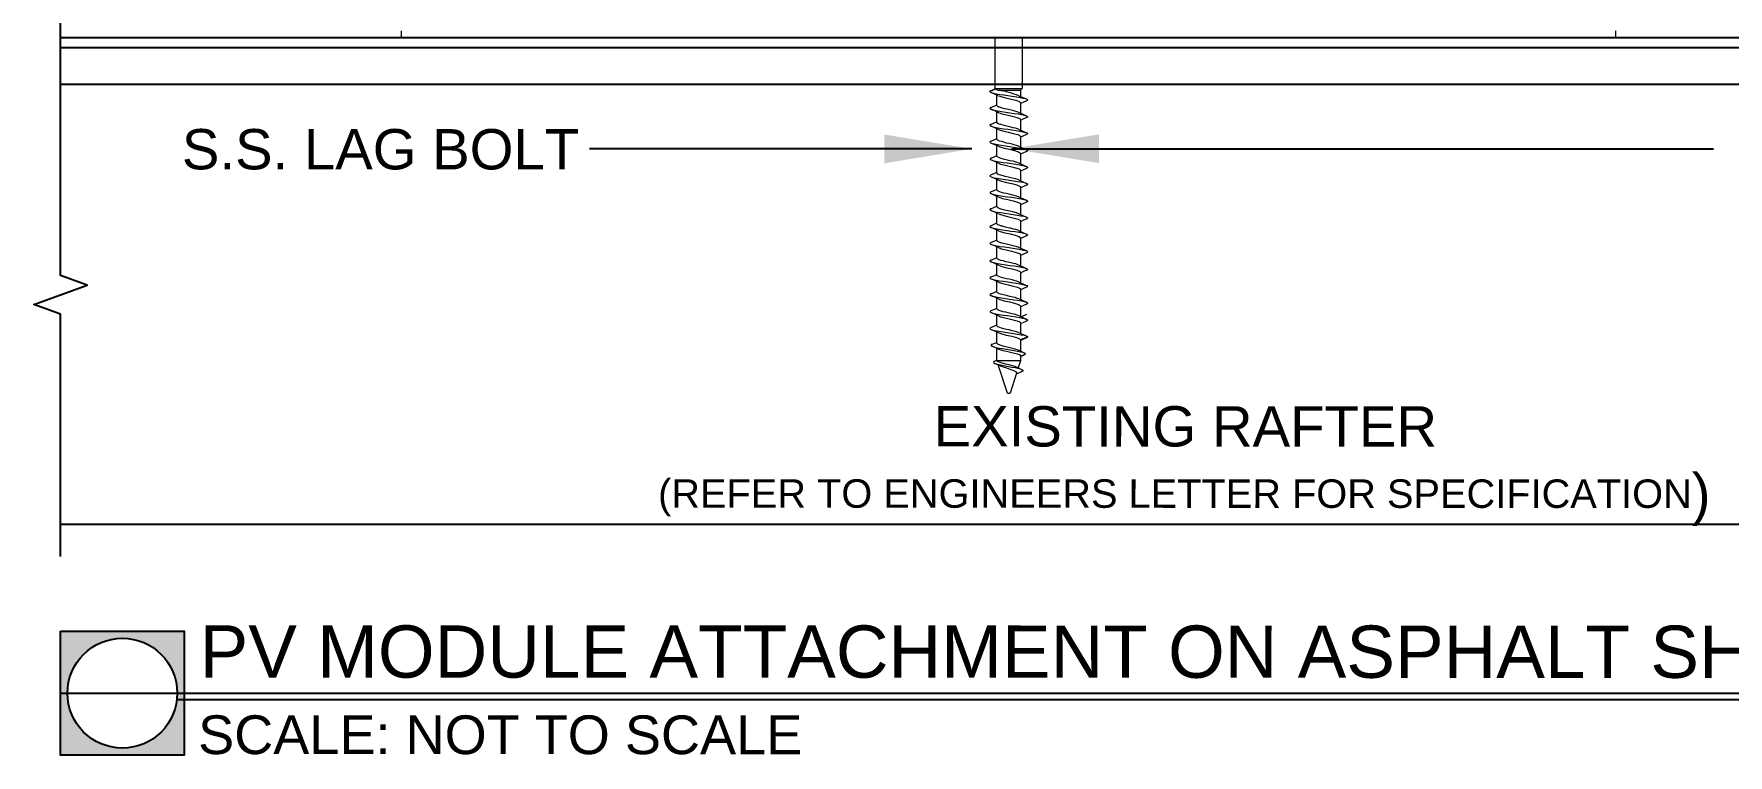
# Model space of a CAD drawing. Header units: feet. Extents: x 1527 to 2118, y 2730 to 2935.
# Drawn here: x 1845.8 to 2007.3, y 2729.8 to 2798.5 of the extents above; entities that cross this region are included whole.
import ezdxf

# ---------------------------------------------------------------- set-up
doc = ezdxf.new("R2010")
doc.units = ezdxf.units.FT
doc.header["$MEASUREMENT"] = 0
doc.styles.add('PAPER SPACE TXT', font='technic_.ttf', dxfattribs={"height": 0.125})
doc.styles.add('TITLE BBLOCK TEXT', font='ARIALUNI.TTF')
doc.dimstyles.new('PAPER SPACE', dxfattribs={"dimscale": 0, "dimtxt": 0.125, "dimasz": 0.125, "dimexe": 0, "dimexo": 0.020508, "dimgap": 0.041992, "dimtad": 1, "dimdec": 4, "dimzin": 3, "dimdsep": 46, "dimlunit": 4, "dimtxsty": 'PAPER SPACE TXT', "dimcen": 0.125, "dimclrd": 1, "dimclre": 1, "dimclrt": 7, "dimadec": 0, "dimazin": 0, "dimtfac": 1, "dimtdec": 4, "dimtofl": 0, "dimtmove": 2, "dimatfit": 3, "dimfxl": 1, "dimfrac": 2, "dimtolj": 1, "dimtzin": 0, "dimarcsym": 1})

msp = doc.modelspace()

# ---------------------------------------------------------------- hatches: boundary and pattern name
h = msp.add_hatch(color=6)
h.dxf.hatch_style = 1
h.paths.add_polyline_path([(1860.11, 2741.62), (1848.32, 2741.62), (1848.32, 2729.83), (1860.11, 2729.83)])
h.paths.add_polyline_path([(1859.45, 2735.73, -1), (1848.98, 2735.73, -1)], flags=16)

# ---------------------------------------------------------------- linework, layer by layer
at = {"color": 7, "linetype": 'Continuous', "lineweight": 15}
for p, q in [((1880.83, 2798.16), (1880.83, 2798.8)), ((1996.58, 2798.16), (1996.58, 2798.8)), ((1880.83, 2798.16), (1996.58, 2798.16)), ((1937.42, 2793.3), (1937.42, 2798.16)), ((1939.99, 2798.16), (1939.99, 2793.3)), ((1937.48, 2793.25), (1937.43, 2793.3)), ((1937.58, 2791.69), (1937.58, 2792.69)), ((1937.78, 2793.15), (1939.83, 2793.15)), ((1939.99, 2793.3), (1939.83, 2793.15)), ((1939.83, 2793.15), (1939.83, 2792.56)), ((1937.58, 2790.09), (1937.58, 2791.08)), ((1939.83, 2791.95), (1939.83, 2790.96)), ((1937.58, 2788.48), (1937.58, 2789.47)), ((1939.83, 2790.34), (1939.83, 2789.35)), ((1937.58, 2786.87), (1937.58, 2787.87)), ((1939.83, 2788.74), (1939.83, 2787.74)), ((1937.58, 2785.26), (1937.58, 2786.26)), ((1939.83, 2787.13), (1939.83, 2786.13)), ((1937.58, 2783.66), (1937.58, 2784.65)), ((1939.83, 2785.52), (1939.83, 2784.53)), ((1937.58, 2782.05), (1937.58, 2783.04)), ((1939.85, 2783.96), (1939.77, 2783.95)), ((1939.83, 2783.91), (1939.83, 2782.92)), ((1937.58, 2780.44), (1937.58, 2781.44)), ((1939.83, 2782.31), (1939.83, 2781.31)), ((1937.58, 2778.83), (1937.58, 2779.83)), ((1939.83, 2780.7), (1939.83, 2779.7)), ((1937.58, 2777.23), (1937.58, 2778.22)), ((1939.83, 2779.09), (1939.83, 2778.1)), ((1937.58, 2775.55), (1937.58, 2776.55)), ((1939.83, 2777.42), (1939.83, 2776.42)), ((1937.58, 2773.95), (1937.58, 2774.94)), ((1939.83, 2775.81), (1939.83, 2774.81)), ((1937.58, 2772.34), (1937.58, 2773.33)), ((1939.83, 2774.2), (1939.83, 2773.21)), ((1937.58, 2770.73), (1937.58, 2771.72)), ((1939.83, 2772.59), (1939.83, 2771.6)), ((1937.58, 2769.08), (1937.58, 2770.12)), ((1939.83, 2770.99), (1939.83, 2769.99)), ((1937.58, 2767.38), (1937.58, 2768.56)), ((1939.83, 2769.38), (1939.83, 2768.3)), ((1939.83, 2767.86), (1939.83, 2767.38)), ((1937.36, 2767.35), (1937.58, 2767.45)), ((1939.83, 2767.38), (1937.58, 2767.38)), ((1938.57, 2764.3), (1937.71, 2766.99)), ((1939.83, 2767.38), (1939.61, 2766.7)), ((1940.04, 2766.4), (1939.87, 2766.32)), ((1939.45, 2766.19), (1938.84, 2764.3))]:
    msp.add_line(p, q, dxfattribs=at)
at = {"color": 1}
for p, q in [((1848.32, 2798.16), (2055.69, 2798.16)), ((1848.32, 2751.83), (2055.69, 2751.83))]:
    msp.add_line(p, q, dxfattribs=at)
at = {"color": 6}
for p, q in [((1848.32, 2797.23), (2055.69, 2797.23)), ((1848.32, 2793.73), (2055.69, 2793.73)), ((1848.32, 2735.73), (2053.51, 2735.73))]:
    msp.add_line(p, q, dxfattribs=at)
at = {"color": 7, "linetype": 'Continuous', "lineweight": 0}
for p, q in [((1937.15, 2793.16), (1937.43, 2793.3)), ((1937.42, 2793.3), (1939.99, 2793.3)), ((1940.51, 2769.65), (1939.83, 2769.38)), ((1939.83, 2769.38), (1940.51, 2769.65)), ((1940.25, 2769.51), (1940.25, 2769.52)), ((1939.83, 2769.37), (1939.83, 2769.38)), ((1939.83, 2769.38), (1939.83, 2769.37)), ((1938.57, 2764.3), (1938.84, 2764.3))]:
    msp.add_line(p, q, dxfattribs=at)
at = {"color": 251, "linetype": 'Continuous'}
msp.add_line((1859.45, 2735.14), (2053.51, 2735.14), dxfattribs=at)
at = {"color": 7, "linetype": 'Continuous', "flags": 128}
msp.add_lwpolyline([(1848.32, 2748.75), (1848.32, 2771.81), (1845.78, 2772.74), (1850.86, 2774.58), (1848.32, 2775.51), (1848.32, 2802.24)], dxfattribs=at)
at = {"color": 7, "linetype": 'Continuous', "lineweight": 15, "flags": 128}
for points in [[(1936.91, 2793.03), (1937.24, 2793.18), (1937.46, 2793.27)], [(1937.15, 2793.16), (1936.98, 2793.1), (1936.91, 2793.05)], [(1936.91, 2793.03), (1936.93, 2792.99), (1937.04, 2792.93), (1937.24, 2792.87), (1937.51, 2792.81), (1937.85, 2792.75), (1938.23, 2792.7), (1938.63, 2792.64), (1939.04, 2792.58), (1939.43, 2792.52), (1939.79, 2792.46), (1940.08, 2792.4), (1940.31, 2792.35), (1940.45, 2792.29), (1940.51, 2792.23), (1940.47, 2792.17), (1940.4, 2792.14)], [(1937.71, 2792.63), (1937.37, 2792.78), (1937.01, 2792.94)], [(1937.72, 2792.63), (1937.96, 2792.54), (1938.41, 2792.42), (1938.92, 2792.31), (1939.38, 2792.19), (1939.71, 2792.07), (1939.83, 2791.95), (1939.83, 2791.95)], [(1939.68, 2792.63), (1940.03, 2792.47), (1940.39, 2792.32)], [(1940.41, 2792.14), (1940.05, 2791.98), (1939.83, 2791.89)], [(1937.01, 2791.5), (1936.94, 2791.47), (1936.91, 2791.41), (1936.97, 2791.35), (1937.12, 2791.29), (1937.36, 2791.24), (1937.66, 2791.18), (1938.02, 2791.12), (1938.41, 2791.06), (1938.82, 2791), (1939.23, 2790.94), (1939.6, 2790.89), (1939.93, 2790.83), (1940.2, 2790.77), (1940.39, 2790.71), (1940.49, 2790.65), (1940.5, 2790.59), (1940.42, 2790.54)], [(1937, 2791.5), (1937.37, 2791.66), (1937.58, 2791.76)], [(1937.74, 2791.01), (1937.38, 2791.17), (1937.02, 2791.33)], [(1939.67, 2791.03), (1939.66, 2791.03), (1939.51, 2791.09), (1939.29, 2791.15), (1939.19, 2791.18), (1939.07, 2791.21), (1938.81, 2791.27), (1938.56, 2791.33), (1938.31, 2791.38), (1938.09, 2791.44), (1937.85, 2791.52), (1937.78, 2791.54), (1937.77, 2791.54), (1937.77, 2791.54), (1937.77, 2791.54), (1937.77, 2791.54), (1937.77, 2791.54), (1937.77, 2791.54), (1937.77, 2791.54), (1937.77, 2791.54), (1937.77, 2791.54), (1937.77, 2791.54), (1937.77, 2791.54), (1937.77, 2791.55), (1937.76, 2791.55), (1937.75, 2791.55), (1937.74, 2791.56), (1937.68, 2791.58), (1937.63, 2791.62), (1937.58, 2791.68), (1937.59, 2791.69)], [(1937.59, 2791.15), (1937.58, 2791.14), (1937.72, 2791.02), (1938.05, 2790.9), (1938.52, 2790.79), (1939.03, 2790.67), (1939.47, 2790.55), (1939.76, 2790.44), (1939.81, 2790.34)], [(1939.67, 2791.03), (1940.03, 2790.87), (1940.4, 2790.71)], [(1940.42, 2790.54), (1940.05, 2790.38), (1939.83, 2790.28)], [(1937.02, 2789.9), (1936.99, 2789.89), (1936.91, 2789.83), (1936.92, 2789.78), (1937.03, 2789.72), (1937.22, 2789.66), (1937.49, 2789.6), (1937.82, 2789.54), (1938.2, 2789.48), (1938.6, 2789.43), (1939.01, 2789.37), (1939.4, 2789.31), (1939.76, 2789.25), (1940.06, 2789.19), (1940.3, 2789.13), (1940.45, 2789.08), (1940.51, 2789.02), (1940.47, 2788.96), (1940.4, 2788.93)], [(1937.01, 2789.9), (1937.37, 2790.06), (1937.58, 2790.15)], [(1937.72, 2789.41), (1937.38, 2789.57), (1937.02, 2789.72)], [(1939.69, 2789.41), (1939.55, 2789.47), (1939.35, 2789.53), (1939.14, 2789.58), (1938.9, 2789.64), (1938.64, 2789.7), (1938.38, 2789.76), (1938.16, 2789.81), (1937.95, 2789.87), (1937.78, 2789.93), (1937.67, 2789.98), (1937.59, 2790.06), (1937.59, 2790.09)], [(1937.74, 2789.41), (1937.78, 2789.39), (1938.15, 2789.27), (1938.64, 2789.15), (1939.14, 2789.04), (1939.56, 2788.92), (1939.79, 2788.8), (1939.8, 2788.74)], [(1939.68, 2789.42), (1940.04, 2789.25), (1940.41, 2789.09)], [(1940.41, 2788.93), (1940.04, 2788.76), (1939.83, 2788.67)], [(1937.03, 2788.3), (1936.94, 2788.26), (1936.91, 2788.2), (1936.96, 2788.14), (1937.11, 2788.08), (1937.33, 2788.03), (1937.64, 2787.97), (1937.99, 2787.91), (1938.38, 2787.85), (1938.79, 2787.79), (1939.2, 2787.73), (1939.57, 2787.67), (1939.91, 2787.62), (1940.18, 2787.56), (1940.38, 2787.5), (1940.49, 2787.44), (1940.5, 2787.38), (1940.43, 2787.32), (1940.39, 2787.31)], [(1937.72, 2787.81), (1937.37, 2787.96), (1937.01, 2788.12)], [(1937.02, 2788.3), (1937.38, 2788.45), (1937.58, 2788.54)], [(1939.7, 2787.8), (1939.63, 2787.83), (1939.45, 2787.89), (1939.22, 2787.95), (1939.02, 2788), (1938.73, 2788.07), (1938.5, 2788.12), (1938.23, 2788.19), (1938.02, 2788.25), (1937.83, 2788.3), (1937.7, 2788.36), (1937.68, 2788.37), (1937.65, 2788.39), (1937.6, 2788.43), (1937.58, 2788.48)], [(1937.74, 2787.81), (1937.85, 2787.75), (1938.26, 2787.64), (1938.76, 2787.52), (1939.25, 2787.4), (1939.63, 2787.28), (1939.82, 2787.17), (1939.81, 2787.13)], [(1939.69, 2787.8), (1940.05, 2787.64), (1940.42, 2787.48)], [(1940.4, 2787.31), (1940.03, 2787.15), (1939.83, 2787.06)], [(1937.02, 2786.69), (1937, 2786.68), (1936.92, 2786.62), (1936.92, 2786.57), (1937.02, 2786.51), (1937.2, 2786.45), (1937.47, 2786.39), (1937.79, 2786.33), (1938.17, 2786.27), (1938.57, 2786.22), (1938.98, 2786.16), (1939.38, 2786.1), (1939.73, 2786.04), (1940.04, 2785.98), (1940.28, 2785.92), (1940.44, 2785.87), (1940.5, 2785.81), (1940.48, 2785.75), (1940.38, 2785.7)], [(1937.72, 2786.2), (1937.37, 2786.36), (1937, 2786.52)], [(1937.02, 2786.69), (1937.38, 2786.85), (1937.58, 2786.94)], [(1939.7, 2786.19), (1939.66, 2786.21), (1939.5, 2786.27), (1939.3, 2786.33), (1939.11, 2786.38), (1938.82, 2786.44), (1938.58, 2786.5), (1938.31, 2786.56), (1938.09, 2786.62), (1937.89, 2786.68), (1937.76, 2786.73), (1937.63, 2786.8), (1937.59, 2786.84), (1937.58, 2786.86), (1937.59, 2786.87)], [(1937.73, 2786.2), (1937.93, 2786.12), (1938.37, 2786), (1938.88, 2785.88), (1939.35, 2785.77), (1939.69, 2785.65), (1939.83, 2785.53), (1939.82, 2785.52)], [(1939.69, 2786.2), (1940.05, 2786.04), (1940.41, 2785.88)], [(1940.39, 2785.7), (1940.03, 2785.55), (1939.83, 2785.46)], [(1937.02, 2785.08), (1936.95, 2785.05), (1936.91, 2784.99), (1936.95, 2784.93), (1937.09, 2784.87), (1937.31, 2784.82), (1937.61, 2784.76), (1937.96, 2784.7), (1938.35, 2784.64), (1938.76, 2784.58), (1939.16, 2784.52), (1939.55, 2784.46), (1939.88, 2784.41), (1940.16, 2784.35), (1940.36, 2784.29), (1940.48, 2784.23), (1940.5, 2784.17), (1940.43, 2784.11), (1940.39, 2784.1)], [(1937.72, 2784.59), (1937.37, 2784.75), (1937, 2784.91)], [(1937.01, 2785.08), (1937.38, 2785.24), (1937.58, 2785.33)], [(1937.58, 2784.72), (1937.58, 2784.72), (1937.7, 2784.6), (1938.02, 2784.48), (1938.48, 2784.37), (1938.99, 2784.25), (1939.44, 2784.13), (1939.74, 2784.02), (1939.82, 2783.91)], [(1939.7, 2784.59), (1939.56, 2784.64), (1939.36, 2784.7), (1939.18, 2784.75), (1938.9, 2784.82), (1938.65, 2784.88), (1938.36, 2784.94), (1938.16, 2784.99), (1937.95, 2785.05), (1937.79, 2785.1), (1937.66, 2785.16), (1937.59, 2785.24), (1937.59, 2785.26)], [(1939.7, 2784.59), (1940.04, 2784.43), (1940.4, 2784.28)], [(1940.4, 2784.1), (1940.04, 2783.94), (1939.83, 2783.85)], [(1937, 2783.47), (1936.92, 2783.41), (1936.92, 2783.36), (1937.01, 2783.3), (1937.18, 2783.24), (1937.44, 2783.18), (1937.77, 2783.12), (1938.14, 2783.06), (1938.54, 2783), (1938.95, 2782.95), (1939.35, 2782.89), (1939.71, 2782.83), (1940.02, 2782.77), (1940.27, 2782.71), (1940.43, 2782.65), (1940.5, 2782.6), (1940.48, 2782.54), (1940.4, 2782.49)], [(1937, 2783.47), (1937.37, 2783.63), (1937.58, 2783.72)], [(1937.74, 2782.97), (1937.38, 2783.13), (1937.01, 2783.3)], [(1939.69, 2782.98), (1939.63, 2783.01), (1939.44, 2783.07), (1939.22, 2783.13), (1938.95, 2783.2), (1938.73, 2783.25), (1938.48, 2783.31), (1938.25, 2783.36), (1938.02, 2783.42), (1937.84, 2783.48), (1937.7, 2783.54), (1937.61, 2783.6), (1937.58, 2783.66), (1937.58, 2783.66)], [(1937.75, 2782.97), (1937.76, 2782.97), (1938.12, 2782.85), (1938.6, 2782.73), (1939.11, 2782.61), (1939.53, 2782.5), (1939.78, 2782.38), (1939.81, 2782.31)], [(1939.69, 2782.98), (1940.03, 2782.83), (1940.39, 2782.67)], [(1940.41, 2782.49), (1940.05, 2782.34), (1939.83, 2782.24)], [(1937.01, 2781.86), (1936.96, 2781.84), (1936.91, 2781.78), (1936.95, 2781.72), (1937.08, 2781.66), (1937.29, 2781.6), (1937.58, 2781.55), (1937.93, 2781.49), (1938.32, 2781.43), (1938.73, 2781.37), (1939.13, 2781.31), (1939.52, 2781.25), (1939.86, 2781.2), (1940.14, 2781.14), (1940.35, 2781.08), (1940.47, 2781.02), (1940.51, 2780.96), (1940.44, 2780.9), (1940.41, 2780.89)], [(1937, 2781.86), (1937.36, 2782.02), (1937.58, 2782.11)], [(1937.74, 2781.37), (1937.38, 2781.53), (1937.02, 2781.68)], [(1939.67, 2781.38), (1939.66, 2781.39), (1939.45, 2781.46), (1939.09, 2781.56), (1938.81, 2781.62), (1938.61, 2781.67), (1938.32, 2781.74), (1938.09, 2781.8), (1937.89, 2781.86), (1937.74, 2781.91), (1937.64, 2781.97), (1937.59, 2782.03), (1937.59, 2782.05)], [(1937.75, 2781.37), (1937.82, 2781.33), (1938.22, 2781.21), (1938.72, 2781.1), (1939.21, 2780.98), (1939.6, 2780.86), (1939.81, 2780.75), (1939.8, 2780.7)], [(1939.68, 2781.38), (1940.03, 2781.22), (1940.39, 2781.06)], [(1940.42, 2780.89), (1940.05, 2780.73), (1939.83, 2780.63)], [(1937.01, 2780.25), (1936.92, 2780.2), (1936.91, 2780.15), (1937, 2780.09), (1937.17, 2780.03), (1937.42, 2779.97), (1937.74, 2779.91), (1938.11, 2779.85), (1938.51, 2779.79), (1938.91, 2779.74), (1939.32, 2779.68), (1939.68, 2779.62), (1940, 2779.56), (1940.25, 2779.5), (1940.42, 2779.44), (1940.5, 2779.39), (1940.49, 2779.33), (1940.4, 2779.28)], [(1937, 2780.25), (1937.37, 2780.41), (1937.58, 2780.51)], [(1937.72, 2779.76), (1937.38, 2779.92), (1937.02, 2780.08)], [(1939.69, 2779.77), (1939.56, 2779.82), (1939.37, 2779.88), (1939.17, 2779.93), (1938.86, 2780.01), (1938.66, 2780.05), (1938.4, 2780.11), (1938.16, 2780.17), (1938.11, 2780.18), (1938.1, 2780.19), (1938.09, 2780.19), (1938.09, 2780.19), (1938.09, 2780.19), (1938.09, 2780.19), (1938.09, 2780.19), (1938.09, 2780.19), (1938.09, 2780.19), (1938.09, 2780.19), (1938.09, 2780.19), (1938.09, 2780.19), (1938.09, 2780.19), (1938.06, 2780.2), (1938.02, 2780.21), (1937.78, 2780.29), (1937.66, 2780.34), (1937.6, 2780.4), (1937.59, 2780.44)], [(1937.74, 2779.77), (1937.9, 2779.7), (1938.33, 2779.58), (1938.84, 2779.46), (1939.32, 2779.35), (1939.67, 2779.23), (1939.83, 2779.11), (1939.81, 2779.09)], [(1939.68, 2779.77), (1940.03, 2779.61), (1940.41, 2779.45)], [(1940.41, 2779.28), (1940.04, 2779.12), (1939.83, 2779.02)], [(1937.03, 2778.65), (1936.97, 2778.63), (1936.91, 2778.57), (1936.94, 2778.51), (1937.07, 2778.45), (1937.27, 2778.39), (1937.56, 2778.33), (1937.9, 2778.28), (1938.29, 2778.22), (1938.7, 2778.16), (1939.1, 2778.1), (1939.49, 2778.04), (1939.84, 2777.99), (1940.12, 2777.93), (1940.34, 2777.87), (1940.47, 2777.81), (1940.51, 2777.75), (1940.45, 2777.69), (1940.39, 2777.67)], [(1937.01, 2778.65), (1937.37, 2778.81), (1937.57, 2778.9)], [(1937.72, 2778.16), (1937.37, 2778.32), (1937.01, 2778.47)], [(1939.7, 2778.15), (1939.62, 2778.19), (1939.53, 2778.22), (1939.46, 2778.24), (1939.42, 2778.26), (1939.23, 2778.31), (1938.99, 2778.37), (1938.75, 2778.42), (1938.49, 2778.48), (1938.21, 2778.55), (1938.05, 2778.59), (1937.84, 2778.66), (1937.7, 2778.72), (1937.61, 2778.78), (1937.58, 2778.83), (1937.58, 2778.83)], [(1937.72, 2778.16), (1937.99, 2778.06), (1938.45, 2777.94), (1938.95, 2777.83), (1939.41, 2777.71), (1939.73, 2777.6), (1939.83, 2777.48)], [(1939.69, 2778.16), (1940.05, 2778), (1940.42, 2777.84)], [(1940.4, 2777.67), (1940.03, 2777.51), (1939.83, 2777.42)], [(1937.01, 2776.97), (1936.94, 2776.94), (1936.91, 2776.88), (1936.97, 2776.82), (1937.12, 2776.76), (1937.35, 2776.7), (1937.66, 2776.64), (1938.02, 2776.59), (1938.41, 2776.53), (1938.82, 2776.47), (1939.22, 2776.41), (1939.6, 2776.35), (1939.93, 2776.29), (1940.2, 2776.23), (1940.39, 2776.18), (1940.49, 2776.12), (1940.5, 2776.06), (1940.42, 2776), (1940.41, 2776)], [(1937, 2776.97), (1937.37, 2777.13), (1937.58, 2777.23)], [(1937.72, 2776.48), (1937.38, 2776.64), (1937.02, 2776.8)], [(1939.68, 2776.49), (1939.57, 2776.53), (1939.38, 2776.6), (1939.15, 2776.65), (1938.9, 2776.71), (1938.66, 2776.77), (1938.44, 2776.82), (1938.17, 2776.89), (1937.96, 2776.94), (1937.79, 2777), (1937.67, 2777.06), (1937.6, 2777.12), (1937.59, 2777.16)], [(1937.72, 2776.49), (1938.05, 2776.37), (1938.52, 2776.25), (1939.03, 2776.14), (1939.47, 2776.02), (1939.76, 2775.9), (1939.81, 2775.81)], [(1939.67, 2776.49), (1940.03, 2776.33), (1940.4, 2776.17)], [(1940.41, 2776), (1940.04, 2775.84), (1939.83, 2775.74)], [(1937.02, 2775.37), (1936.99, 2775.36), (1936.91, 2775.3), (1936.92, 2775.24), (1937.03, 2775.18), (1937.22, 2775.13), (1937.49, 2775.07), (1937.82, 2775.01), (1938.2, 2774.95), (1938.6, 2774.89), (1939.01, 2774.83), (1939.4, 2774.78), (1939.76, 2774.72), (1940.06, 2774.66), (1940.3, 2774.6), (1940.45, 2774.54), (1940.51, 2774.48), (1940.47, 2774.43), (1940.39, 2774.39)], [(1937.01, 2775.37), (1937.37, 2775.52), (1937.58, 2775.62)], [(1937.72, 2774.88), (1937.37, 2775.04), (1937.01, 2775.19)], [(1939.69, 2774.88), (1939.62, 2774.91), (1939.44, 2774.97), (1939.23, 2775.03), (1939.03, 2775.08), (1938.74, 2775.14), (1938.5, 2775.2), (1938.23, 2775.26), (1938, 2775.32), (1937.84, 2775.38), (1937.7, 2775.43), (1937.62, 2775.48), (1937.58, 2775.55), (1937.58, 2775.55)], [(1937.73, 2774.88), (1937.78, 2774.85), (1938.15, 2774.74), (1938.64, 2774.62), (1939.14, 2774.5), (1939.55, 2774.39), (1939.79, 2774.27), (1939.8, 2774.2)], [(1939.68, 2774.88), (1940.04, 2774.72), (1940.41, 2774.56)], [(1940.4, 2774.39), (1940.03, 2774.23), (1939.83, 2774.14)], [(1937.03, 2773.76), (1936.94, 2773.72), (1936.91, 2773.67), (1936.96, 2773.61), (1937.11, 2773.55), (1937.33, 2773.49), (1937.63, 2773.43), (1937.99, 2773.38), (1938.38, 2773.32), (1938.79, 2773.26), (1939.19, 2773.2), (1939.57, 2773.14), (1939.91, 2773.08), (1940.18, 2773.02), (1940.38, 2772.97), (1940.49, 2772.91), (1940.5, 2772.85), (1940.43, 2772.79), (1940.38, 2772.78)], [(1937.72, 2773.27), (1937.37, 2773.43), (1937, 2773.59)], [(1937.02, 2773.76), (1937.38, 2773.92), (1937.58, 2774.01)], [(1939.68, 2773.27), (1939.66, 2773.28), (1939.53, 2773.33), (1939.3, 2773.4), (1939.09, 2773.45), (1938.81, 2773.52), (1938.59, 2773.57), (1938.33, 2773.63), (1938.09, 2773.69), (1937.92, 2773.74), (1937.75, 2773.8), (1937.64, 2773.86), (1937.58, 2773.93), (1937.59, 2773.95)], [(1937.74, 2773.27), (1937.85, 2773.22), (1938.26, 2773.1), (1938.76, 2772.99), (1939.25, 2772.87), (1939.63, 2772.75), (1939.82, 2772.63), (1939.81, 2772.59)], [(1939.69, 2773.27), (1940.05, 2773.11), (1940.42, 2772.95)], [(1940.39, 2772.78), (1940.03, 2772.62), (1939.83, 2772.53)], [(1937.02, 2772.16), (1937, 2772.15), (1936.92, 2772.09), (1936.92, 2772.03), (1937.02, 2771.97), (1937.2, 2771.92), (1937.46, 2771.86), (1937.79, 2771.8), (1938.17, 2771.74), (1938.57, 2771.68), (1938.98, 2771.62), (1939.37, 2771.56), (1939.73, 2771.51), (1940.04, 2771.45), (1940.28, 2771.39), (1940.44, 2771.33), (1940.5, 2771.27), (1940.48, 2771.22), (1940.39, 2771.17)], [(1937.72, 2771.66), (1937.37, 2771.82), (1937, 2771.98)], [(1937.02, 2772.16), (1937.38, 2772.31), (1937.58, 2772.4)], [(1939.7, 2771.66), (1939.57, 2771.71), (1939.36, 2771.78), (1939.17, 2771.83), (1938.91, 2771.89), (1938.64, 2771.95), (1938.44, 2772), (1938.17, 2772.06), (1937.97, 2772.12), (1937.78, 2772.18), (1937.66, 2772.24), (1937.6, 2772.3), (1937.59, 2772.34)], [(1937.73, 2771.67), (1937.93, 2771.58), (1938.37, 2771.47), (1938.88, 2771.35), (1939.35, 2771.23), (1939.69, 2771.12), (1939.83, 2771), (1939.82, 2770.99)], [(1939.7, 2771.66), (1940.05, 2771.5), (1940.41, 2771.35)], [(1940.41, 2771.78), (1940.05, 2771.62), (1939.83, 2771.53)], [(1940.4, 2771.17), (1940.03, 2771.01), (1939.83, 2770.92)], [(1937.02, 2770.54), (1936.95, 2770.51), (1936.91, 2770.46), (1936.95, 2770.4), (1937.09, 2770.34), (1937.31, 2770.28), (1937.61, 2770.22), (1937.96, 2770.16), (1938.35, 2770.11), (1938.76, 2770.05), (1939.16, 2769.99), (1939.55, 2769.93), (1939.88, 2769.87), (1940.16, 2769.81), (1940.36, 2769.76), (1940.48, 2769.7), (1940.51, 2769.65), (1940.51, 2769.65)], [(1937.01, 2770.54), (1937.38, 2770.7), (1937.58, 2770.8)], [(1937.73, 2770.05), (1937.38, 2770.21), (1937.01, 2770.37)], [(1939.69, 2770.05), (1939.63, 2770.08), (1939.45, 2770.14), (1939.22, 2770.21), (1939.03, 2770.25), (1938.75, 2770.32), (1938.5, 2770.37), (1938.23, 2770.44), (1938, 2770.5), (1937.84, 2770.55), (1937.7, 2770.61), (1937.69, 2770.62), (1937.68, 2770.62), (1937.68, 2770.62), (1937.68, 2770.62), (1937.68, 2770.62), (1937.68, 2770.62), (1937.68, 2770.62), (1937.68, 2770.62), (1937.68, 2770.62), (1937.68, 2770.62), (1937.68, 2770.62), (1937.68, 2770.62), (1937.67, 2770.62), (1937.67, 2770.63), (1937.62, 2770.66), (1937.58, 2770.72), (1937.58, 2770.73)], [(1937.58, 2770.18), (1937.58, 2770.18), (1937.7, 2770.07), (1938.02, 2769.95), (1938.48, 2769.83), (1938.99, 2769.72), (1939.44, 2769.6), (1939.74, 2769.48), (1939.83, 2769.37)], [(1939.69, 2770.06), (1940.02, 2769.91), (1940.36, 2769.76)], [(1940.41, 2769.57), (1940.03, 2769.41), (1939.83, 2769.32)], [(1940.51, 2769.65), (1940.45, 2769.59), (1940.39, 2769.57)], [(1937.13, 2768.95), (1937.03, 2768.89), (1937.02, 2768.83), (1937.1, 2768.78), (1937.26, 2768.72), (1937.49, 2768.66), (1937.78, 2768.6), (1938.12, 2768.54), (1938.48, 2768.48), (1938.85, 2768.42), (1939.22, 2768.37), (1939.55, 2768.31), (1939.83, 2768.25), (1940.06, 2768.19), (1940.21, 2768.13), (1940.28, 2768.07), (1940.27, 2768.01), (1940.17, 2767.96), (1940.17, 2767.95), (1940.17, 2767.95)], [(1937.12, 2768.95), (1937.46, 2769.1), (1937.58, 2769.15)], [(1937.8, 2768.46), (1937.47, 2768.61), (1937.12, 2768.76)], [(1939.66, 2768.37), (1939.59, 2768.41), (1939.3, 2768.5), (1938.94, 2768.6), (1938.56, 2768.69), (1938.18, 2768.78), (1937.88, 2768.88), (1937.67, 2768.97), (1937.58, 2769.06), (1937.59, 2769.08)], [(1937.73, 2768.5), (1937.84, 2768.45), (1938.13, 2768.37), (1938.49, 2768.29), (1938.88, 2768.2), (1939.25, 2768.12), (1939.55, 2768.04), (1939.75, 2767.95), (1939.83, 2767.87), (1939.83, 2767.86)], [(1939.66, 2768.38), (1939.84, 2768.3), (1940.18, 2768.14)], [(1940.27, 2768.01), (1940, 2767.88), (1939.83, 2767.81)], [(1939.83, 2767.8), (1939.98, 2767.87), (1940.17, 2767.95)], [(1937.37, 2767.35), (1937.29, 2767.31), (1937.24, 2767.25), (1937.27, 2767.19), (1937.38, 2767.14), (1937.55, 2767.08), (1937.78, 2767.02), (1938.06, 2766.96), (1938.36, 2766.9), (1938.68, 2766.84), (1939, 2766.79), (1939.3, 2766.73), (1939.57, 2766.67), (1939.78, 2766.61), (1939.94, 2766.55), (1940.03, 2766.49), (1940.06, 2766.43), (1940.01, 2766.38), (1940, 2766.37), (1940, 2766.37)], [(1937.89, 2766.9), (1937.73, 2766.98), (1937.37, 2767.14)], [(1939.45, 2766.78), (1939.33, 2766.83), (1939.06, 2766.91), (1938.75, 2766.99), (1938.41, 2767.07), (1938.08, 2767.15), (1937.82, 2767.24), (1937.64, 2767.32), (1937.58, 2767.38)], [(1937.89, 2766.91), (1937.91, 2766.89), (1938.17, 2766.8), (1938.49, 2766.7), (1938.81, 2766.6), (1939.09, 2766.5), (1939.31, 2766.39), (1939.43, 2766.29), (1939.45, 2766.19)], [(1939.42, 2766.8), (1939.67, 2766.68), (1939.94, 2766.55)]]:
    msp.add_lwpolyline(points, dxfattribs=at)
at = {"color": 6}
msp.add_lwpolyline([(1848.32, 2741.62), (1860.11, 2741.62), (1860.11, 2729.83), (1848.32, 2729.83)], close=True, dxfattribs=at)
msp.add_circle((1854.22, 2735.73), 5.23, dxfattribs=at)
at = {"color": 7, "linetype": 'Continuous', "lineweight": 15}
for centre, radius, start, end in [((1937.78, 2793.59), 0.443, 226.6331, 270.0552), ((1935.85, 2782.25), 11.06, 69.7489, 79.9421), ((1944.91, 2754.87), 12.5, 113.1395, 116.0618)]:
    msp.add_arc(centre, radius, start, end, dxfattribs=at)

# ---------------------------------------------------------------- texts
at = {"color": 7, "attachment_point": 1, "rotation": 359.9886, "style": 'TITLE BBLOCK TEXT'}
for s, insert, char_height, width in [('\\A1;\\pi37.692,t599.3;S.S. LAG BOLT ', (1822.2, 2789.46), 3.8408, 75.2042), ('\\A1;\\pi32.74,t594.35;EXISTING RAFTER\\P\\pi6.4779,t568.09;{\\H0.7063x;(REFER TO ENGINEERS LETTER FOR SPECIFICATION})', (1898.8, 2763.07), 3.8408, 112.9936), ('PV MODULE ATTACHMENT ON ASPHALT SHINGLE ROOF', (1861.58, 2742.19), 4.9766, 191.6609), ('SCALE: NOT TO SCALE', (1861.44, 2733.62), 3.6907, 80.1638)]:
    msp.add_mtext(s, dxfattribs=dict(at, insert=insert, char_height=char_height, width=width))

# ---------------------------------------------------------------- leaders
for points in [[(1935.19, 2787.56), (1908.34, 2787.56), (1898.75, 2787.56)], [(1938.97, 2787.58), (1996.7, 2787.56), (2005.87, 2787.56)]]:
    msp.add_leader(points, dimstyle='PAPER SPACE', override={"dimscale": 66.653699, "dimtad": 0})

doc.saveas('drawing.dxf')
